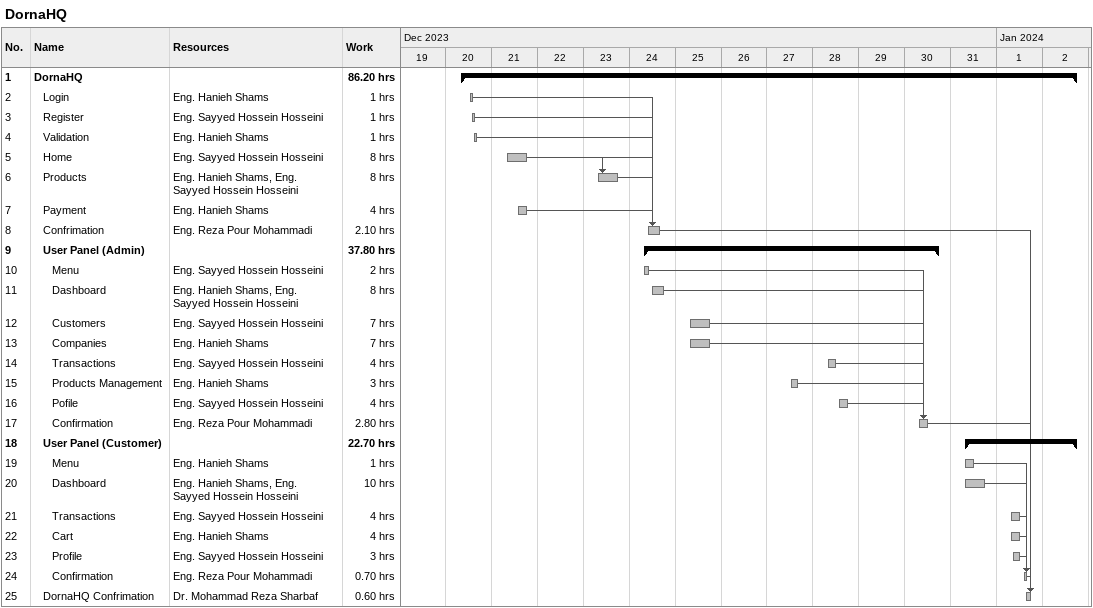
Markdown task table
DornaHQ

| ID | Level | Task | Start | Finish | Predecessors | Resources | Work (h) |
|---|---|---|---|---|---|---|---|
| 1 | 1 | **DornaHQ** | 2023-12-20 | 2024-01-02 |  |  | 86.20 |
| 2 | 2 | Login | 2023-12-20 | 2023-12-20 |  | Eng. Hanieh Shams | 1 |
| 3 | 2 | Register | 2023-12-20 | 2023-12-20 |  | Eng. Sayyed Hossein Hosseini | 1 |
| 4 | 2 | Validation | 2023-12-20 | 2023-12-20 |  | Eng. Hanieh Shams | 1 |
| 5 | 2 | Home | 2023-12-21 | 2023-12-21 |  | Eng. Sayyed Hossein Hosseini | 8 |
| 6 | 2 | Products | 2023-12-23 | 2023-12-23 | 5 | Eng. Hanieh Shams, Eng. Sayyed Hossein Hosseini | 8 |
| 7 | 2 | Payment | 2023-12-21 | 2023-12-21 |  | Eng. Hanieh Shams | 4 |
| 8 | 2 | Confrimation | 2023-12-24 | 2023-12-24 | 2, 3, 4, 5, 6, 7 | Eng. Reza Pour Mohammadi | 2.10 |
| 9 | 2 | **User Panel (Admin)** | 2023-12-24 | 2023-12-30 |  |  | 37.80 |
| 10 | 3 | Menu | 2023-12-24 | 2023-12-24 |  | Eng. Sayyed Hossein Hosseini | 2 |
| 11 | 3 | Dashboard | 2023-12-24 | 2023-12-24 |  | Eng. Hanieh Shams, Eng. Sayyed Hossein Hosseini | 8 |
| 12 | 3 | Customers | 2023-12-25 | 2023-12-25 |  | Eng. Sayyed Hossein Hosseini | 7 |
| 13 | 3 | Companies | 2023-12-25 | 2023-12-25 |  | Eng. Hanieh Shams | 7 |
| 14 | 3 | Transactions | 2023-12-28 | 2023-12-28 |  | Eng. Sayyed Hossein Hosseini | 4 |
| 15 | 3 | Products Management | 2023-12-27 | 2023-12-27 |  | Eng. Hanieh Shams | 3 |
| 16 | 3 | Pofile | 2023-12-28 | 2023-12-28 |  | Eng. Sayyed Hossein Hosseini | 4 |
| 17 | 3 | Confirmation | 2023-12-30 | 2023-12-30 | 10, 11, 12, 13, 14, 15, 16 | Eng. Reza Pour Mohammadi | 2.80 |
| 18 | 2 | **User Panel (Customer)** | 2023-12-31 | 2024-01-02 |  |  | 22.70 |
| 19 | 3 | Menu | 2023-12-31 | 2023-12-31 |  | Eng. Hanieh Shams | 1 |
| 20 | 3 | Dashboard | 2023-12-31 | 2023-12-31 |  | Eng. Hanieh Shams, Eng. Sayyed Hossein Hosseini | 10 |
| 21 | 3 | Transactions | 2024-01-01 | 2024-01-01 |  | Eng. Sayyed Hossein Hosseini | 4 |
| 22 | 3 | Cart | 2024-01-01 | 2024-01-01 |  | Eng. Hanieh Shams | 4 |
| 23 | 3 | Profile | 2024-01-01 | 2024-01-01 |  | Eng. Sayyed Hossein Hosseini | 3 |
| 24 | 3 | Confirmation | 2024-01-01 | 2024-01-01 | 19, 20, 21, 22, 23 | Eng. Reza Pour Mohammadi | 0.70 |
| 25 | 2 | DornaHQ Confrimation | 2024-01-01 | 2024-01-01 | 8, 17, 24 | Dr. Mohammad Reza Sharbaf | 0.60 |
